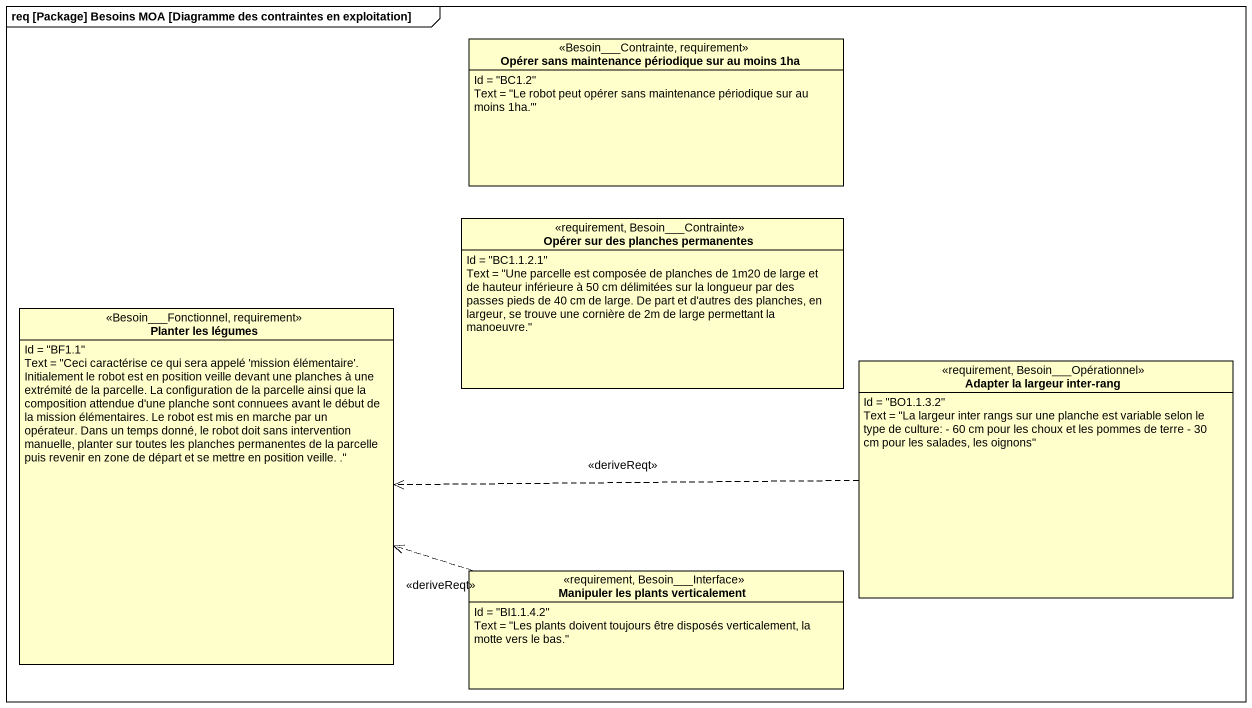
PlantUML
@startuml
mainframe req [Package] Besoins MOA [Diagramme des contraintes en exploitation]
hide circle
hide empty members
class "Opérer sans maintenance périodique sur au moins 1ha" as Opérer_sans_maintenance <<Besoin___Contrainte, requirement>> {
  Id = "BC1.2"
  Text = "Le robot peut opérer sans maintenance périodique sur au moins 1ha.'"
}
class "Opérer sur des planches permanentes" as Opérer_sur_des_planches <<requirement, Besoin___Contrainte>> {
  Id = "BC1.1.2.1"
  Text = "Une parcelle est composée de planches de 1m20 de large et de hauteur inférieure à 50 cm délimitées sur la longueur par des passes pieds de 40 cm de large. De part et d'autres des planches, en largeur, se trouve une cornière de 2m de large permettant la manoeuvre."
}
class "Planter les légumes" as Planter_les_légumes <<Besoin___Fonctionnel, requirement>> {
  Id = "BF1.1"
  Text = "Ceci caractérise ce qui sera appelé 'mission élémentaire'. Initialement le robot est en position veille devant une planches à une extrémité de la parcelle. La configuration de la parcelle ainsi que la composition attendue d'une planche sont connuees avant le début de la mission élémentaires. Le robot est mis en marche par un opérateur. Dans un temps donné, le robot doit sans intervention manuelle, planter sur toutes les planches permanentes de la parcelle puis revenir en zone de départ et se mettre en position veille. ."
}
class "Adapter la largeur inter-rang" as Adapter_la_largeur_inter <<requirement, Besoin___Opérationnel>> {
  Id = "BO1.1.3.2"
  Text = "La largeur inter rangs sur une planche est variable selon le type de culture: - 60 cm pour les choux et les pommes de terre - 30 cm pour les salades, les oignons"
}
class "Manipuler les plants verticalement" as Manipuler_les_plants <<requirement, Besoin___Interface>> {
  Id = "BI1.1.4.2"
  Text = "Les plants doivent toujours être disposés verticalement, la motte vers le bas."
}
Adapter_la_largeur_inter .left.> Planter_les_légumes : <<deriveReqt>>
Manipuler_les_plants .left.> Planter_les_légumes : <<deriveReqt>>
@enduml
